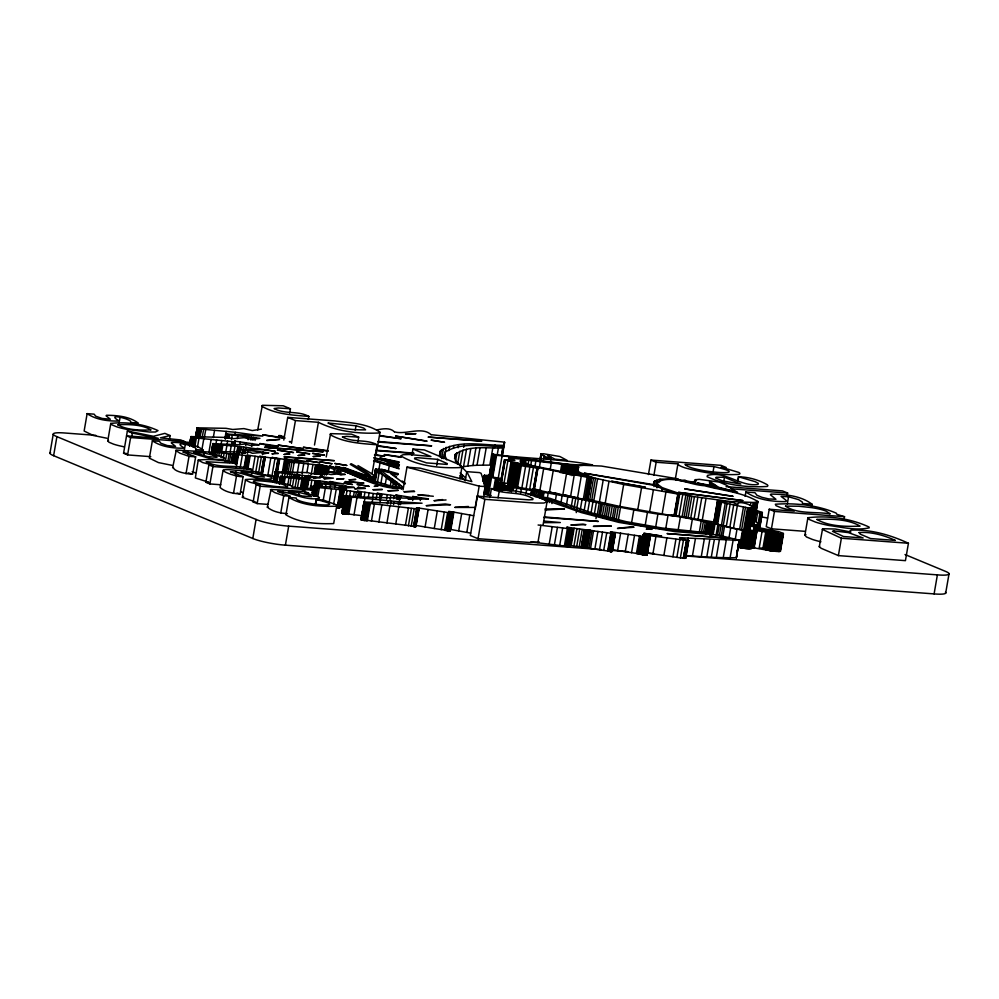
<?xml version="1.0" encoding="UTF-8"?>
<svg xmlns="http://www.w3.org/2000/svg" width="999" height="999" viewBox="0 0 999 999"><rect width="100%" height="100%" fill="white"/><g stroke="black" fill="none" stroke-linecap="round" stroke-linejoin="round"><path stroke-width="1.5" d="M357.53 491.283L361.301 492.557L343.032 489.947L339.86 507.33M404.096 491.72L414.135 491.046M756.056 521.715L757.554 513.024L762.399 512.599L759.64 528.658M713.761 522.752C722.664 526.023 740.671 531.381 749.625 529.607M749.887 530.057L753.696 508.004C751.947 504.383 736.975 500.062 737.874 504.532M611.338 549.55L647.102 555.044L650.187 537.512L642.719 534.84M584.39 473.164L653.334 484.602L654.245 484.34L653.92 481.618L659.964 479.22L678.396 478.933L601.448 466.058L583.878 465.309L576.823 465.909L578.533 467.295L577.634 470.329L579.432 472.277L593.568 477.809L623.676 484.478L679.095 494.255M49.95 453.271L53.234 434.24M945.404 592.17A23.027 3.409 9.8 0 1 934.102 593.906L285.402 545.167A23.477 3.472 9.8 0 1 252.797 538.486L53.621 455.681L56.906 436.65A23.626 3.496 9.8 0 1 64.66 432.992L95.767 435.339M87.138 413.636C95.842 419.655 107.33 421.128 117.77 421.066L118.494 420.579C106.244 413.186 128.297 418.306 130.694 421.391L130.844 422.515L138.187 423.064C129.47 416.383 117.195 415.409 106.543 415.247L106.069 415.784L110.327 419.255L102.035 418.444L95.692 416.171L94.131 414.16L87.138 413.636L84.141 431.019L93.182 435.452L106.831 438.224M124.076 446.79A18.444 2.722 9.8 0 1 113.549 444.143L108.966 442.232L107.767 440.821L110.777 423.439C126.274 421.566 143.681 423.901 157.992 430.606L155.494 432.005L149.438 432.03L127.073 429.408A18.444 2.722 9.8 0 1 116.558 426.76L111.963 424.85L110.777 423.439M119.068 423.114L120.08 417.32M150.787 456.668L127.597 454.92L123.576 453.246L127.36 430.994L153.421 436.301L164.86 433.366L170.142 435.564L169.393 439.91M127.597 454.92L130.607 437.537L126.573 435.864L158.242 438.249L132.368 433.079L127.36 430.994M131.618 437.425L132.368 433.079M152.36 440.759C161.064 446.765 172.565 448.251 182.992 448.189L183.716 447.689C171.466 440.309 193.519 445.429 195.929 448.501L196.079 449.637L203.409 450.187C194.705 443.506 182.417 442.52 171.766 442.37L171.291 442.894L175.562 446.378L167.27 445.566L160.914 443.281L159.353 441.283L152.36 440.759L149.363 458.141L158.404 462.574L172.065 465.347M172.627 467.782L176.323 450.062L209.915 452.097L213.911 453.758L209.778 453.446L222.765 457.067L224.675 458.166L224.463 458.953C209.977 461.663 196.641 452.272 182.867 451.985L195.654 456.843L192.645 474.225C187.462 474.026 174.176 471.89 173.314 467.445M184.191 444.505L184.69 441.608L180.657 439.935L160.34 437.862L170.142 435.564M184.053 451.685L185.302 444.443M189.323 445.579L191.059 436.6L226.386 437.437L233.616 438.661L244.156 437.674L251.548 439.485L259.94 438.324L225.999 434.278M187.874 454.732L188.374 451.835M189.485 445.691L191.059 436.6M189.623 445.754L191.196 436.588M190.147 444.405L190.859 436.65M190.359 444.468L191.296 437.125M190.484 444.505L191.508 437.2M190.747 444.567L191.733 437.262M186.014 473.726L189.011 456.343L179.932 453.171L175.624 450.399M191.171 444.667L191.87 437.3M191.596 444.767L192.42 437.425M192.045 444.855L192.857 437.525M192.22 444.892L193.294 437.612M192.345 446.403L193.481 437.649M192.532 446.441L194.031 437.749L235.177 441.908L234.528 441.308M192.72 446.466L194.218 437.774M192.907 446.491L194.405 437.799M193.082 446.516L194.593 437.824M195.442 436.813L197.34 427.847L226.024 428.321L232.73 429.483L243.931 428.596L252.248 430.569L261.388 429.133M193.968 446.628L195.467 437.937M195.642 436.938L197.228 427.859L195.854 437.038M196.016 437.1L196.99 427.922M196.229 437.175L197.427 428.384M194.83 446.728L196.328 438.037M197.839 428.509L196.453 437.237L197.627 428.446M196.853 437.337L198.089 428.583M196.99 437.362L198.214 428.608M197.29 437.425L198.501 428.671M197.44 437.45L198.639 428.708M197.852 437.525L199.35 428.833L235.314 432.292L262.812 436.076L226.361 434.066L225.187 438.536M195.354 452.435L195.854 449.538M195.579 452.535L196.079 449.637M198.277 437.599L199.775 428.908M198.689 437.662L200.187 428.971M197.49 446.978L198.988 438.286M199.101 437.724L200.612 429.033M199.513 437.774L201.024 429.083M200.175 436.376L201.423 429.133M208.679 482.242L195.342 477.934L198.239 460.102C210.789 458.741 224.862 460.039 236.963 463.336L206.131 461.75C220.13 469.193 237.387 463.861 251.736 469.48L251.236 472.377M202.11 438.062L203.609 429.37M202.048 448.838L203.808 438.698M204.221 438.274L205.719 429.582M203.858 455.931L204.358 453.034L213.174 455.244L216.995 457.305L207.467 456.618L193.581 452.235L204.358 453.034M208.916 452.372L211.164 439.335M213.299 437.587L214.56 430.344M220.779 484.765L209.902 483.941L205.881 482.267L208.878 464.885L213.199 465.209L202.797 462.612L198.239 460.102M211.338 452.559L212.924 443.631L237.6 444.73L245.242 444.018L250.349 445.442M211.264 454.095L213.099 443.606M211.451 454.17L213.212 443.606M211.676 454.233L212.849 443.656M211.85 454.27L213.274 444.043M212.038 454.32L213.599 444.13M212.225 454.358L213.686 444.155M212.562 454.42L213.886 444.193M212.887 454.483L214.31 444.28M213.087 454.695L213.624 451.598L214.423 451.536L237.213 451.96L241.97 452.809L249.812 452.172L251.661 452.984M213.274 454.77L214.972 444.393L240.659 446.653L239.435 452.822M213.449 454.82L213.524 451.748M213.661 454.882L215.309 444.443M213.898 454.932L215.634 444.493M214.061 454.97L213.886 451.91M215.909 444.218L216.658 439.872M214.236 454.995L214.473 452.06M214.398 455.02L214.897 452.122L249.438 455.969L247.19 469.006M214.56 455.044L215.06 452.147M215.097 451.835L216.358 444.592M209.902 483.941L212.912 466.558L208.878 464.885M214.735 455.069L215.397 452.197M215.809 451.923L217.058 444.68M216.496 451.998L217.745 444.755M216.433 456.755L217.183 452.41M217.67 452.11L218.918 444.867M218.793 452.21L220.055 444.967M218.818 455.544L219.318 452.647M221.254 443.344L221.753 440.447M220.167 452.322L221.416 445.079M220.904 457.255L221.653 452.909M221.591 452.46L222.839 445.217M224.925 438.611L226.174 431.368M225.324 438.673L226.199 434.078M226.361 434.066L225.512 438.748L226.336 434.428M226.024 438.399L226.773 434.053M226.81 434.565L226.423 437.487L227.035 434.627M226.773 437.574L227.148 434.652M223.401 457.517L224.151 453.171M227.023 437.612L227.397 434.69M227.148 437.637L227.647 434.74M227.273 437.662L227.772 434.765M227.697 437.724L228.197 434.827M225.874 451.436L226.873 445.641M227.16 444.093L227.66 441.196M228.134 437.787L228.634 434.89M223.102 470.142L220.092 487.524C225.087 491.945 233.366 493.668 240.122 493.968L243.119 476.585L230.344 471.715C244.118 472.003 257.455 481.393 271.94 478.683L272.14 477.909L270.242 476.81L257.255 473.189L261.388 473.501L257.392 471.828L230.831 469.83C210.489 468.156 238.461 477.972 243.119 476.585M228.559 437.837L229.058 434.94M228.971 437.887L229.47 434.99M225.275 462.162L226.773 453.471M231.493 439.622L232.243 435.277M227.66 462.437L229.158 453.746M230.17 451.935L231.169 446.141M231.78 444.667L232.28 441.77M232.243 444.73L232.742 441.833M229.308 462.637L230.806 453.946M232.692 444.767L233.192 441.87M234.802 435.189L235.314 432.292M233.541 444.842L234.041 441.945M234.865 441.133L233.941 444.867L234.865 441.133L259.041 444.742M231.443 461.413L232.692 454.17M234.153 445.492L235.065 441.158L234.365 445.517M231.681 461.438L232.942 454.195M231.918 461.463L233.179 454.22M234.678 444.805L235.215 441.82M232.155 461.488L233.404 454.245M233.629 454.258L232.367 461.501L233.841 454.27M233.891 452.397L234.89 446.603M232.68 461.513L234.028 454.27M232.854 461.501L234.178 454.258M233.092 461.488L234.478 454.22M233.204 462.849L234.715 454.158M237.312 438.661L237.812 435.764M233.341 462.824L234.852 454.133M233.504 462.812L235.002 454.12M233.679 462.799L235.19 454.108M233.878 462.787L235.502 454.095M234.128 462.787L235.776 454.095M234.415 462.799L235.914 454.108M234.565 462.812L236.076 454.12M234.728 462.824L236.401 454.145M235.065 462.862L236.563 454.17M236.763 452.759L237.774 446.965M237.375 451.361L238.124 447.015M235.302 464.36L237.05 454.22M237.462 452.847L238.474 447.053M235.801 464.423L237.55 454.283M237.799 452.872L238.798 447.077M238.124 452.897L239.123 447.102M236.301 464.498L238.049 454.358M239.435 447.115L238.436 452.909L239.698 447.127M239.86 444.742L240.359 441.845M236.201 467.682L238.561 454.433M238.823 452.922L239.935 447.127M235.339 474.475L235.839 471.578M239.023 452.922L240.122 447.115M239.198 452.897L240.434 446.803M239.698 452.447L240.896 446.653L257.904 449.063M239.972 452.447L241.046 446.665M240.122 452.472L241.296 446.69L240.384 452.497M233.479 493.469L236.488 476.086M242.27 453.771L243.182 449.288L263.761 449.812L275.087 451.286M240.097 468.081L242.357 455.044M242.482 453.633L243.681 447.053M242.969 452.535L243.182 449.288M243.232 452.622L243.344 449.587M243.431 452.672L243.731 449.725M243.606 452.722L243.868 449.762M243.793 452.759L244.043 449.812M243.931 452.784L244.168 449.837M244.068 452.809L244.568 449.912L268.606 452.847M244.28 452.847L244.78 449.95M245.717 445.542L246.216 442.644M244.493 452.872L244.992 449.975M244.705 452.897L245.205 450M244.917 452.922L245.417 450.025M245.117 452.947L245.629 450.049M245.891 450.362L246.391 447.465M248.102 439.722L248.601 436.825M243.843 468.681L246.104 455.644M244.68 467.32L246.678 455.731M247.427 453.184L247.927 450.287M245.255 467.395L247.252 455.806M245.816 467.47L247.827 455.881M250.811 440.035L251.311 437.137M246.378 467.532L248.489 455.956M246.591 467.557L248.701 455.981M246.79 467.569L248.976 455.994M247.065 467.582L249.151 455.994M247.128 469.018L249.388 455.844L247.178 455.219M254.408 501.56L242.407 497.377L245.567 479.495C261.101 478.371 277.759 480.257 292.27 486.301L293.019 487.312L309.29 488.536L313.311 490.209L260.165 486.213L256.144 484.54L253.147 501.923L257.168 503.596L267.794 504.395M247.964 468.568L250.212 455.532L265.147 457.642L262.188 475.012M251.798 446.403L252.31 443.506M252.997 440.297L253.496 437.4M255.032 440.522L255.532 437.624M257.692 430.07L262.375 405.282L283.241 405.781L290.434 408.778L289.648 413.311M251.336 475.674L251.835 472.777L260.639 474.975L264.473 477.035L254.932 476.361L241.059 471.965L251.835 472.777M252.372 472.215L255.12 456.281M255.632 472.714L258.379 456.78M258.554 473.151L261.313 457.217M262.45 454.707L262.949 451.81M260.989 473.501L263.886 457.592M261.263 473.538L264.011 457.604M261.388 473.551L264.273 457.629M261.526 475.037L264.523 457.654M261.601 475.037L264.723 457.43L259.54 456.306L279.358 459.078M261.825 475.049L264.723 457.43M257.168 503.596L260.165 486.213M262.013 475.049L265.247 457.03M252.797 538.486L256.081 519.455L56.906 436.65M269.031 447.714L269.543 444.817L278.097 446.253M262.238 474.413L267.832 475.349L270.829 457.967M267.832 475.349L271.953 475.999L274.962 458.616M287.387 513.611C280.619 513.324 272.352 511.588 267.357 507.167L271.054 489.448L304.645 491.483L308.654 493.144L304.52 492.832L317.507 496.453L319.405 497.552L319.205 498.339C304.72 501.048 291.371 491.658 277.61 491.371L290.384 496.228L283.741 495.729L274.675 492.557L270.367 489.785M273.389 482.092L275.2 471.778L308.004 472.639L310.502 473.501M273.589 482.18L275.312 471.765M273.801 482.255L275.2 471.778M273.963 482.292L277.934 459.053M274.138 482.342L278.159 459.078M274.425 482.405L278.371 459.103M274.625 482.442L278.659 458.816L271.965 457.505M274.725 482.455L278.833 459.14M276.661 472.177L278.659 458.816M276.885 472.165L279.27 458.978M275.374 482.554L277.123 472.415L320.442 477.534M277.048 472.14L279.32 458.991M277.51 471.715L279.77 458.678L288.624 459.94M275.986 482.567L284.565 484.877L287.7 486.913C269.031 488.336 227.585 476.211 275.986 482.567L277.672 472.49M276.461 482.704L278.209 472.564M283.803 440.097L287.724 417.382L334.628 420.904C349.85 422.777 367.145 423.289 379.995 432.28L376.074 454.995M277.235 481.318L278.733 472.627M279.133 483.728L280.532 476.448L303.022 477.697L315.746 477.385M279.283 483.691L280.632 476.436M279.495 483.666L280.744 476.423M279.77 483.653L280.457 476.473M281.131 476.848L280.282 482.667L280.981 476.81M282.305 472.515L284.553 459.478M280.744 482.754L281.743 476.96L317.944 480.869M281.943 477.397L282.692 473.051M281.131 482.817L282.13 477.023M281.506 482.879L282.505 477.085M283.117 472.752L285.489 459.615M283.304 472.627L285.489 461.038L308.379 461.9L295.055 459.665L300.012 460.976M281.88 482.929L282.879 477.135M283.566 472.627L285.639 461.038M284.041 471.59L285.489 461.038M284.278 471.653L285.677 461.413M284.403 471.69L286.413 459.752M284.678 471.753L285.901 461.476M284.865 471.79L286.288 461.588M283.079 483.091L284.078 477.297M285.052 471.828L286.526 461.638M285.14 471.853L286.988 461.725L324.051 465.546L340.959 472.015M284.34 477.659L287.275 461.775M285.377 473.376L287.375 461.788M285.751 473.414L287.749 461.825M284.003 484.677L285.252 477.435M282.605 494.118L283.104 491.221M286.114 473.451L288.586 459.815L284.515 458.841M291.496 443.294L295.429 420.579L287.724 417.382M288.174 462.762L288.624 459.827M280.744 513.111L283.741 495.729M287.213 476.511L287.712 473.613M287.862 473.626L289.872 462.038M287.749 485.064L288.998 477.822M290.185 472.365L291.933 462.225M289.673 476.81L290.172 473.913M289.922 485.302L291.171 478.059M291.508 477.06L292.008 474.163M292.407 472.564L294.156 462.425M316.146 499.512C353.171 508.229 303.059 505.257 296.328 499.025L296.266 498.014L288.936 497.465L285.939 514.847C299.812 523.176 317.782 524.125 333.691 523.576L336.9 505.007L323.489 500.062L316.146 499.512L315.147 505.307M293.731 477.36L294.23 474.463M292.095 488.499L293.843 478.359M293.993 477.397L294.505 474.5M294.268 477.422L294.767 474.525M294.518 477.447L295.017 474.55M294.767 477.472L295.367 474.587M294.967 477.485L295.554 474.6M295.142 477.497L295.804 474.6M295.367 477.497L295.991 474.587M295.604 477.472L296.204 474.562M295.779 477.435L296.378 474.513M295.991 477.385L296.628 474.475M296.278 477.36L296.79 474.463M296.453 477.347L297.053 474.45M297.302 473.026L299.051 462.887M295.08 487.375L296.578 478.683M296.653 477.347L297.277 474.45M296.89 477.36L297.515 474.463M285.402 545.167L288.699 526.136L601.373 549.637M297.153 477.372L297.652 474.475M297.29 477.385L297.939 474.5M297.739 477.435L298.239 474.537M298.064 477.472L298.564 474.575M308.316 419.455L308.841 416.421C298.189 410.439 284.802 414.573 274.101 408.554L278.296 407.967L290.434 408.778M298.376 477.51L298.876 474.612M298.701 477.559L299.2 474.662M299.026 477.609L299.525 474.712M297.44 487.674L298.938 478.983M302.035 473.526L303.783 463.386M298.589 495.329L299.088 492.432L307.904 494.63L311.738 496.69L302.197 496.003L288.324 491.62L299.088 492.432M301.86 478.071L302.36 475.174M300.362 488.036L301.86 479.345M301.124 488.136L302.622 479.445M301.873 488.211L303.371 479.52M302.06 488.224L303.559 479.532M302.235 488.236L303.746 479.545M302.173 489.697L303.921 479.557M302.335 489.71L304.245 479.57M302.61 489.71L304.47 479.57M302.809 489.71L304.645 479.557M304.77 478.533L305.269 475.636M302.972 489.697L304.795 479.545M303.184 489.66L305.082 479.508M305.145 478.583L305.644 475.686M303.509 489.635L305.257 479.495M303.708 489.622L305.457 479.483M305.507 478.633L306.006 475.736M303.921 489.622L305.669 479.483M305.869 478.683L306.368 475.786M306.905 472.614L308.416 463.923M304.096 489.622L305.856 479.483M304.295 489.635L306.044 479.495M306.231 478.721L306.73 475.824M304.495 489.647L306.256 479.508M304.72 489.66L306.468 479.52M304.945 489.672L306.693 479.532M305.17 489.697L306.93 479.557M305.881 488.299L307.392 479.607M307.542 478.746L308.104 475.512M307.655 478.409L308.354 475.512M307.892 478.409L308.441 475.512M306.356 488.361L307.867 479.67M308.167 478.434L308.666 475.536M308.416 478.446L308.916 475.549M306.843 488.424L308.341 479.732M308.654 478.484L309.153 475.586M314.498 445.017L318.419 422.315L295.429 420.579M307.33 488.486L308.828 479.795M308.916 478.509L309.415 475.611M309.166 478.546L309.665 475.649M309.428 478.583L309.927 475.686M309.69 478.621L310.19 475.724M311.213 474.637L312.962 464.498M310.152 489.46L310.589 486.488L311.476 486.226L334.103 487.05L340.01 488.161L354.033 487.475M310.327 489.522L311.838 480.257M310.552 489.572L311.126 486.263M310.652 489.597L311.288 486.238M310.976 489.123L311.476 486.226M314.098 473.526L315.597 464.835M314.498 473.576L315.996 464.885M311.963 489.847L312.462 486.95L310.689 486.575M314.885 473.626L316.383 464.935M312.262 489.897L312.462 486.95M312.063 492.844L313.074 487.05L343.032 489.947L340.022 507.33M315.259 473.651L316.87 464.972M315.472 473.676L317.083 464.985M312.125 494.343L313.374 487.1M315.672 473.676L317.345 464.997M315.921 473.676L317.557 464.985M312.562 494.555L313.911 487.175M314.023 486.538L315.022 480.744M316.171 473.663L317.782 464.947M316.358 473.613L317.957 464.897M316.583 473.576L318.206 464.86M313.187 494.493L314.435 487.25M314.51 486.613L315.509 480.819M316.858 473.538L318.369 464.847M317.033 473.538L318.531 464.847M313.449 496.016L314.947 487.325M314.985 486.675L315.984 480.881M317.17 473.526L318.831 464.835M317.495 473.538L318.993 464.847M315.447 486.725L316.458 480.931M317.67 473.538L319.18 464.847M313.961 496.066L315.459 487.375M317.857 473.551L319.368 464.86M314.248 496.103L315.746 487.412M315.909 486.775L316.908 480.981M318.057 473.563L319.555 464.872M317.02 480.994L316.021 486.788L317.232 481.006M318.319 473.588L319.817 464.897M314.523 496.128L316.021 487.437M318.594 473.613L320.092 464.922M314.785 496.153L316.283 487.462M316.333 486.8L317.52 481.006M316.596 486.8L317.732 481.006M318.881 473.651L320.379 464.96M316.795 486.788L318.019 480.681L333.641 482.767M319.168 473.676L320.667 464.985M317.058 486.463L318.169 480.669M317.232 486.463L318.381 480.669M319.455 473.713L320.954 465.022M317.457 486.463L318.619 480.681M317.707 486.476L318.806 480.694M320.042 473.801L321.541 465.109M316.296 496.278L317.794 487.587M317.894 486.501L318.893 480.706M318.119 487.45L318.893 482.879L343.881 484.04L329.97 481.506M318.294 487.524L319.106 482.867M320.379 475.337L322.128 465.197M315.384 505.394L316.383 499.6M318.481 487.599L319.593 480.794M318.644 487.637L318.893 482.879M318.893 487.699L319.393 483.291M320.954 475.437L322.714 465.297M318.993 487.724L319.555 483.341M319.493 486.326L319.742 483.379M317.869 496.428L319.368 487.737M319.992 483.429L319.755 486.376L320.392 483.504L354.058 487.375M321.641 475.561L323.389 465.422M320.03 486.426L320.654 483.541M320.292 486.463L320.791 483.566M322.302 475.686L324.051 465.546M320.891 486.538L321.391 483.641M323.214 474.363L324.712 465.671M326.211 456.93L330.619 433.653L351.486 434.153L358.678 437.15L357.904 441.683M321.478 486.613L321.978 483.716M323.851 474.5L325.362 465.809M322.053 486.663L322.552 483.766M324.163 474.575L325.662 465.884M324.463 474.637L325.961 465.946M324.75 474.712L326.248 466.021M325.274 473.339L326.523 466.096M325.524 473.414L326.785 466.171M325.774 473.476L327.023 466.233M325.999 473.551L327.26 466.308M326.311 474.737L326.935 471.715L340.959 472.115M326.486 474.6L327.123 471.69L326.71 474.587M325.162 484.615L325.662 481.718M327.385 472.49L328.384 466.695M323.014 501.436L325.274 488.399M325.649 487.012L326.149 484.115M328.621 471.428L329.37 467.082M330.082 487.462L330.582 484.565M333.816 472.015L334.315 469.118M329.208 502.16L331.456 489.123M337.187 473.426L337.687 470.529M334.74 487.974L335.239 485.077M338.199 469.717L338.698 466.82L335.464 466.358L368.531 479.37L395.442 487.362L397.34 486.738L395.367 484.54L375.462 469.255L381.993 469.393L398.077 473.626M333.641 504.208L336.151 489.722M340.884 470.554L341.383 467.657L338.698 466.82M339.073 488.499L339.573 485.601M340.147 490.247L337.15 507.629L339.76 507.754M337.612 507.692L340.609 490.309M340.734 488.723L341.233 485.826M338.062 507.729L341.059 490.347M338.486 507.779L341.496 490.397M338.911 507.817L342.095 490.447M339.185 507.829L342.27 490.447M342.42 488.961L342.919 486.063M339.335 507.829L342.47 490.434M339.523 507.817L342.807 489.96M340.085 507.33L343.431 489.972M340.247 507.342L343.606 489.997M340.609 507.38L343.793 490.022M340.796 507.405L343.981 490.047M344.118 489.198L344.618 486.301M344.168 490.072L340.984 507.43M344.48 489.248L344.98 486.351M344.817 489.298L345.329 486.401M345.167 489.335L345.666 486.438M355.244 430.332L356.019 425.786L327.972 423.027C339.423 428.996 352.884 430.045 365.584 429.832L363.736 428.059L356.019 425.786M345.304 489.348L345.954 486.463M348.064 473.201L348.564 470.304L341.383 467.657M345.579 489.36L346.079 486.463M361.913 515.659L341.745 513.249L344.792 495.654C367.083 497.964 389.785 497.465 411.763 498.314M345.704 489.373L346.328 486.476M341.945 513.361L344.942 495.616M345.916 489.373L346.503 486.476M342.108 513.424L345.142 495.591M342.282 513.486L345.267 495.579M342.482 513.548L345.379 496.141L344.792 495.654M342.707 513.611L345.379 496.141M342.832 513.636L345.592 496.203M343.094 513.698L347.053 490.509M343.231 513.723L345.966 496.291M343.369 513.761L346.228 496.341M343.706 513.823L346.366 496.378M344.056 513.886L346.715 496.441M344.405 513.948L347.415 496.565L399.113 501.81M344.755 513.998L347.764 496.615M345.105 514.048L348.102 496.665M345.454 514.098L348.451 496.715M346.553 514.235L349.563 496.853M349.775 495.404L350.524 491.058M353.646 475.287L354.146 472.39L348.564 470.304M347.64 514.348L350.649 496.965M348.701 514.46L351.698 497.077M353.309 497.477L354.308 491.683M357.292 476.61L357.804 473.713L354.146 472.39M355.656 496.366L356.406 492.02M360.214 477.597L360.714 474.7L357.804 473.713M353.996 514.935L357.005 497.552M357.729 496.678L358.491 492.332M358.067 496.728L358.816 492.382M358.391 496.765L359.141 492.42M358.716 496.803L359.465 492.457M359.028 496.84L359.777 492.495M359.328 496.865L360.077 492.519M359.628 496.89L360.552 492.145M359.902 496.903L360.739 492.207M363.137 478.533L363.636 475.636L360.714 474.7M360.164 496.915L360.914 492.27M360.227 496.915L361.076 492.332M360.327 497.502L361.326 491.708L381.868 494.767M363.723 478.708L363.636 475.636M364.348 478.883L364.223 475.811M364.46 478.921L364.847 475.986M365.085 476.048L364.71 478.983L364.96 476.024M365.122 479.07L365.484 476.148L375.524 476.935L370.766 473.089L357.954 465.546M365.259 479.095L365.759 476.198M365.447 479.133L365.946 476.236M365.634 479.158L366.133 476.261M365.821 479.195L366.508 476.323M366.196 479.245L366.695 476.348M366.371 479.27L366.87 476.373M364.185 496.628L364.935 492.282M415.447 526.036L416.046 526.523L360.901 519.542L364.086 501.948L403.346 503.608L422.065 503.209L399.101 501.76M361.064 519.667L364.173 501.935M361.238 519.767L364.91 498.276M361.463 519.855L363.948 501.998M368.406 479.508L368.906 476.61M361.713 519.942L364.348 502.435M361.85 519.992L364.585 502.522M362.013 520.029L364.86 502.609M362.162 520.079L365.01 502.647M362.512 520.167L365.172 502.697M362.699 520.217L365.334 502.747M362.924 520.267L365.696 502.834M369.792 479.657L370.292 476.76M363.149 520.317L365.921 502.884M363.386 520.354L366.146 502.934M363.624 520.404L366.383 502.972M363.861 520.454L366.621 503.021M364.098 520.491L367.108 503.109L419.056 509.14L416.483 507.904M372.115 473.563L377.085 444.792C366.433 438.823 353.047 442.944 342.357 436.925L346.553 436.338L358.678 437.15M364.348 520.529L367.345 503.146M368.344 497.315L369.093 492.969M370.941 481.256L371.69 476.91M364.585 520.566L367.582 503.184M365.284 520.666L368.281 503.284M372.165 481.381L372.914 477.035M365.971 520.766L368.981 503.384M372.927 481.443L373.676 477.097M373.139 481.456L373.888 477.11M373.351 481.468L374.101 477.122M374.188 476.61L375.499 469.218M366.658 520.841L369.655 503.459M373.539 481.481L374.288 477.135M374.313 476.823L375.661 469.143M373.726 481.481L375.824 469.093M373.888 481.481L374.8 477.122M375.499 471.953L376.011 469.055M367.32 520.916L370.317 503.533M374.15 482.055L375.149 476.261M375.724 471.928L376.223 469.031M374.313 481.456L375.187 477.097M375.974 471.903L376.473 469.006M374.525 481.418L375.424 477.023M374.513 482.729L375.524 476.935M375.124 482.567L377.123 470.979M372.777 496.54L373.276 493.643M372.028 503.421L372.777 499.075M378.084 472.614C379.071 464.135 394.717 476.348 398.126 474.3M378.221 472.589L378.721 469.692M378.359 472.564L379.033 469.655M379.046 468.668L380.045 462.874L373.564 460.964M378.708 472.552L379.208 469.655M378.921 472.539L379.42 469.642M377.397 482.742L379.632 469.642M379.37 472.552L379.87 469.655M379.608 472.552L380.107 469.655M371.403 521.316L374.4 503.933M379.87 472.564L380.369 469.667M380.144 472.589L380.644 469.692M380.194 473.676L380.881 469.705M380.631 472.627L381.131 469.73M376.248 498.576L376.998 494.23M380.881 472.652L381.381 469.755M380.856 483.678L382.355 474.987M379.595 497.602L380.095 494.705M379.72 497.614L380.357 494.742M379.982 497.652L380.594 494.767M380.219 497.677L380.831 494.792M380.444 497.702L380.944 494.805M380.569 497.702L381.181 494.817M379.982 502.847L380.482 499.95M380.781 497.714L381.468 494.817M381.056 497.714L381.593 494.53L377.048 493.219L401.248 496.678L395.929 495.129M381.206 497.702L381.668 494.567M378.871 522.052L381.868 504.67M385.152 485.152L386.401 477.909M388.274 471.516L389.273 465.721L380.045 462.874M388.299 479.495L388.798 476.598L380.569 470.404L397.764 474.737M386.551 499.1L387.3 494.755M390.134 487.037L391.146 481.243M387.412 503.783L387.912 500.886M391.171 481.518L391.67 478.621L388.798 476.598M392.095 482.167L392.595 479.27L391.67 478.621M390.097 499.675L390.846 495.329M392.619 487.237L393.369 482.892M386.938 522.976L389.947 505.594M394.056 483.528L394.555 480.631L392.595 479.27M390.659 504.208L391.158 501.311M394.867 487.437L395.367 484.54M393.656 498.763L394.155 495.866M396.303 485.152L396.803 482.255L394.555 480.631M393.594 504.582L394.093 501.685M396.428 499.2L396.928 496.303M398.951 487.25L399.45 484.353L396.803 482.255M397.664 499.375L398.164 496.478M398.151 499.438L398.651 496.54M398.613 499.5L399.113 496.603M398.376 504.52L398.813 501.585M399.076 499.55L399.575 496.653M398.564 504.607L399.138 501.448M398.613 504.707L399.338 501.461M399.513 499.587L400.012 496.69M401.361 489.235L401.86 486.338L399.45 484.353M398.901 504.37L399.4 501.473M395.741 524.1L398.751 506.718M399.937 499.625L400.437 496.728M399.3 504.408L399.8 501.51M399.7 504.458L400.199 501.56M400.112 504.507L400.611 501.61M400.537 504.557L401.036 501.66M403.047 489.885L406.968 467.182L420.017 468.156L471.828 481.643L466.783 471.653L479.458 472.602L481.081 473.276L485.576 486.625L483.741 497.215M411.9 455.107L412.949 449.051L424.313 449.912L458.866 464.398L462 466.745L459.915 478.858M405.382 525.437L408.391 508.054M408.404 525.861L411.413 508.479M412.674 500.561L413.174 497.664L420.729 498.464L412.762 496.578M411.188 526.248L414.198 508.866M413.499 526.548L416.508 509.165M413.748 526.573L416.758 509.19M413.998 526.598L416.995 509.215M414.235 526.623L417.232 509.24M414.46 526.635L417.457 509.253M414.635 526.648L417.807 509.278M414.972 526.673L417.969 509.29M415.122 526.673L418.119 509.29M415.259 526.673L418.668 508.016L453.359 513.411L448.726 511.525M415.522 526.66L418.681 508.766M415.734 526.635L418.981 508.066M420.242 500.611L420.741 497.714L428.321 498.863M415.909 526.598L419.031 509.003M415.971 525.449L425.087 526.96L428.096 509.577M436.713 465.422L437.762 459.365L417.669 457.704L414.76 457.979L414.56 458.816L426.573 462.887L447.115 464.423L447.327 463.636L437.762 459.365M439.385 455.656L440.134 451.311C458.216 439.185 482.967 445.479 503.683 445.329L504.657 442.22L502.16 456.705M440.147 457.043L441.396 449.8M441.658 458.603L443.406 448.464M443.681 458.666L444.942 452.272C461.863 441.458 484.165 446.516 503.421 446.615L501.923 455.307M444.193 456.618L444.942 452.272M444.455 457.43L446.203 447.29M448.464 529.845L450.337 530.831L434.278 528.521L437.275 511.138M448.901 450.649L449.662 446.303M453.359 448.376L453.871 445.479M441.221 529.77L444.23 512.387M454.582 458.641L455.332 454.295C468.856 444.767 487.175 448.663 502.772 447.939L503.421 446.615M455.457 461.451L456.955 452.759M458.129 447.764L458.628 444.867M444.555 530.369L447.564 512.986M445.342 530.506L448.339 513.124M446.116 530.631L449.125 513.249M457.554 464.31L459.802 451.273M446.903 530.744L449.9 513.361M447.252 530.794L450.249 513.411M447.589 530.831L450.599 513.449M447.927 530.869L450.924 513.486M448.251 530.906L451.261 513.523M448.563 530.931L451.573 513.548M448.801 530.944L451.81 513.561M449.026 530.956L452.023 513.573M460.189 466.096L462.949 450.162M449.238 530.968L452.235 513.586M463.648 447.34L464.16 444.443M449.438 530.968L452.847 511.938L473.638 515.721M449.612 530.968L452.772 512.949M449.912 530.956L452.984 513.061M450.012 530.944L453.159 513.161M450.262 530.881L453.296 513.261M470.641 533.104L450.886 529.495L453.883 512.112M461.138 467.257L463.536 466.683L466.533 449.3M461.925 477.959L462.425 475.062L460.127 473.014M465.209 480.731L466.783 471.653M463.536 466.683L467.782 466.009L470.791 448.626M458.678 530.894L461.688 513.511M467.782 466.009L472.914 465.497L475.924 448.114M472.914 465.497L477.01 465.284L480.019 447.902M466.795 532.38L469.792 514.997M489.835 497.677L491.408 488.598C504.333 495.229 520.342 490.784 533.004 498.751L532.767 499.637L528.933 499.862L477.147 496.141L470.342 535.501L478.046 538.698L529.008 542.445L539.335 541.995M475.249 508.841L479.17 486.138L485.576 486.625M477.01 465.284L483.204 465.159L486.213 447.777M483.291 479.97L484.04 475.437L489.71 475.324M483.166 481.53C480.382 469.667 495.916 480.944 501.91 479.57M483.379 481.655L484.453 475.287M483.878 479.607L484.627 475.262M483.653 481.78L484.665 475.986M483.978 481.905L484.977 476.111M484.09 483.491L485.339 476.248M484.24 485.077L485.739 476.386M484.552 485.177L486.051 476.486M484.902 485.264L486.401 476.573M484.016 492.607L484.515 489.71M485.014 486.813L486.763 476.673M487.15 476.773L484.153 494.155L491.208 495.479M484.577 494.255L487.587 476.873M492.844 447.739L489.835 465.122L483.204 465.159M485.027 494.355L488.024 476.973M485.477 494.455L488.486 477.072M478.046 538.698L484.852 499.338L477.147 496.141M485.951 494.555L488.948 477.172M502.397 478.808L489.16 476.461L492.932 454.245C525.936 458.941 559.702 458.541 592.494 464.885M489.348 476.535L493.219 454.195M493.394 454.183L489.585 476.61L493.593 454.17M494.767 447.627L495.267 444.73M490.034 476.723L493.831 454.745L492.832 454.42M487.225 494.792L490.222 477.41M490.397 476.81L493.831 454.745M490.771 476.898L494.193 454.832M491.158 476.985L494.567 454.92M488.511 495.029L491.52 477.647M491.558 477.06L494.955 455.007M491.958 477.147L495.354 455.082M492.37 477.222L495.754 455.169M492.782 477.297L496.578 455.319C528.546 458.129 560.264 465.934 592.432 464.91M497.177 455.057L498.439 447.814M493.793 488.474L495.554 478.334M494.855 489.51L495.954 481.019L500.899 480.894M495.179 488.836L496.253 481.481M495.417 488.948L496.441 481.593M495.616 489.035L496.665 481.705M496.803 481.518L497.302 478.621M501.523 455.182L502.772 447.939M495.854 489.135L496.878 481.793M501.848 454.52L503.096 447.277M496.116 489.235L497.102 481.893M501.935 455.469L503.683 445.329M496.403 489.335L497.365 481.993M498.239 478.184L504.458 442.145L431.131 434.702M496.703 489.423L497.652 482.092M497.127 489.56L497.952 482.18M497.589 489.685L498.376 482.317M498.064 489.81L498.838 482.442M498.576 489.935L499.325 482.567M504.483 459.815L511.088 461.55L507.292 483.528L500.674 482.055L504.483 459.815L514.847 460.414L511.226 458.304L538.848 460.477L569.018 464.572L575.062 466.62L574.4 471.253M498.064 497.852L499.1 491.795M499.338 490.109L500.586 482.867L499.825 482.692M500.836 482.142L504.682 459.777M501.036 482.205L504.945 459.765M501.273 482.267L505.044 459.765M501.423 482.305L505.144 460.302M500.124 490.284L501.373 483.041L500.586 482.867M500.936 490.447L502.185 483.204M501.56 490.571L502.809 483.329L501.373 483.041M502.185 490.709L503.434 483.466L502.809 483.329M502.534 490.659L503.633 484.403L505.119 484.065L503.434 483.466M502.772 490.147L503.771 484.353M504.07 482.867L507.867 460.889M503.071 489.448L504.033 483.603M503.284 489.572L504.258 483.653M508.454 460.164L508.966 457.242M503.558 489.697L504.47 483.716M503.708 489.772L504.458 485.427L503.633 484.403M503.883 489.835L504.458 485.427M504.07 489.897L504.632 485.489M504.27 489.972L504.82 485.551M504.495 490.047L505.032 485.626M504.745 490.109L505.257 485.701M509.915 460.377L510.427 457.442M504.994 490.184L505.494 485.764M510.576 461.426L511.076 458.354M510.751 461.563L511.338 458.279M506.206 490.497L506.968 486.151L505.744 485.839M534.265 490.084L507.904 485.439L511.738 463.149L517.544 463.461L538.061 468.019M508.066 485.526L511.95 463.111M508.266 485.614L512.075 463.086M507.48 490.796L508.229 486.451L506.968 486.151M508.466 485.689L511.738 463.149M508.678 485.764L512.262 463.711M508.916 485.839L512.475 463.786M509.178 485.914L512.712 463.861M509.453 485.989L512.974 463.936M508.766 491.096L509.515 486.75L508.229 486.451M510.364 486.226L514.16 464.248L513.249 464.011M510.102 491.396L510.851 487.05L509.515 486.75M511.338 486.463L515.134 464.485L514.16 464.248M511.488 491.683L512.25 487.337L510.851 487.05M512.537 486.725L516.333 464.747L515.134 464.485M513.161 490.509L513.661 487.612L512.25 487.337M513.748 486.988L517.544 465.01L516.333 464.747M514.997 487.237L518.793 465.259L517.544 465.01M516.258 487.475L520.054 465.497L518.793 465.259M515.984 492.519L516.733 488.174L513.661 487.612M520.929 462.974L521.441 460.052L526.086 459.977L568.069 464.897L572.377 466.308L570.966 468.369L572.664 471.203L583.004 475.961M521.391 462.924L521.89 460.002M517.544 487.699L521.341 465.734L520.054 465.497M521.903 462.899L522.415 459.965M522.714 462.862L523.226 459.94M523.351 464.323L524.1 459.927M524.3 464.335L525.062 459.94M525.324 464.373L526.086 459.977M520.616 493.306L521.366 488.961C567.257 495.154 612.212 506.793 657.916 514.098C687.449 516.695 715.571 524.438 744.367 530.531C757.205 529.095 770.429 534.115 783.503 533.753L780.431 551.261L773.276 551.186L752.085 547.539L755.331 530.132M521.79 488.424L525.586 466.446L538.061 468.106M528.009 464.51L528.771 460.114M526.048 489.085L529.845 467.107M530.594 466.171L531.605 460.314M525.886 494.143L526.635 489.797M529.632 489.61L533.429 467.632M534.915 466.533L535.939 460.676M530.756 494.88L531.505 490.534M531.068 494.93L531.818 490.584M531.368 494.967L532.117 490.621M531.668 495.005L532.417 490.659M531.955 495.042L532.704 490.696M532.242 495.067L532.991 490.721M533.166 490.072L537.062 468.106M532.517 495.092L533.266 490.746M533.354 490.097L537.35 467.769L533.528 490.122M532.704 495.104L533.466 490.759M532.917 495.117L533.666 490.771M533.778 490.134L537.624 467.844M533.129 495.142L533.878 490.796M533.978 490.134L537.799 467.894M534.178 490.109L537.974 467.969M540.234 458.553L541.021 453.921L543.556 453.758L559.852 456.506L567.157 460.402L554.982 459.178L547.639 455.357M540.084 459.74L541.021 453.921M540.372 459.665L540.884 456.73M534.415 495.292L535.164 490.946M540.759 458.928L541.058 454.22M539.185 468.444L540.447 461.126M541.208 459.165L541.52 454.533M535.963 495.479L536.713 491.133M543.606 458.766L544.118 455.831L541.97 454.77M537.599 495.691L538.349 491.346M538.998 495.879L539.747 491.533M587.712 500.037L539.847 490.621L543.643 468.643L511.088 461.55M540.159 497.539L541.158 491.745M541.87 496.328L542.619 491.983M543.306 496.578L544.055 492.232M550.799 460.177L551.298 457.255M550.149 469.73L551.411 462.412M537.899 542.694L540.909 525.312L573.364 529.208L570.267 546.728L530.894 541.945M546.416 501.71L546.915 498.813L532.192 495.417M547.477 497.365L548.226 493.019M543.119 524.637L547.04 501.935L546.416 500.899C529.732 491.645 510.064 490.122 491.408 488.598M549.438 492.582L553.234 470.604L543.643 468.643M549.25 502.622L549.75 499.725L546.915 498.813M551.86 503.533L552.36 500.636L549.75 499.725M555.394 500.424L556.393 494.63M560.314 472.602L561.838 463.811M561.363 472.752L562.887 463.961M549.213 544.08L552.222 526.698M562.425 472.914L563.936 464.123M563.473 473.101L564.984 464.31M564.51 473.289L566.033 464.498M565.546 473.489L567.057 464.697M560.876 503.009L562.125 495.766M562.749 495.204L568.069 464.897M554.408 544.792L557.417 527.41M567.295 473.851L568.806 465.059M568.006 474.026L569.53 465.234M568.693 474.188L570.204 465.397M569.343 474.363L570.866 465.571M569.53 474.413L571.053 465.621M569.705 474.475L571.228 465.684M569.88 474.525L571.391 465.734M570.167 474.625L571.54 465.784M571.815 465.884L570.292 474.675L570.904 471.803M571.59 468.956L571.915 465.934M571.653 469.006L572.152 466.071M570.854 474.662L571.615 470.267M571.778 469.13L572.29 466.196M566.321 505.569L567.832 496.878M559.665 545.566L562.662 528.184M571.915 475.599L572.664 471.203M573.801 468.968L574.3 466.034M572.989 474.65L573.501 471.715M573.963 469.468L574.725 465.072M573.975 471.016L574.962 465.084M574.175 470.954L575.187 465.084M574.3 471.016L575.399 465.084M570.554 496.728L574.675 472.315M575.886 471.915L576.935 465.821M575.861 473.551L576.997 466.133M575.973 473.613L577.235 466.283M576.236 473.738L577.36 466.346M576.698 472.352L577.709 466.496M576.873 472.44L577.884 466.583M564.323 546.266L567.332 528.883M591.608 477.972L577.022 472.465L578.034 466.67M571.278 506.543L572.789 497.852M577.135 473.264L578.146 466.745M577.434 472.927L578.446 467.07M577.434 473.713L578.533 467.295M565.746 546.453L568.756 529.07M567.145 546.628L570.154 529.245M573.988 508.566L575.749 498.426M567.619 546.69L570.616 529.308M568.069 546.728L571.066 529.345M568.506 546.765L571.503 529.383M568.918 546.79L571.915 529.408M569.105 546.803L572.115 529.42M577.484 498.089L581.281 476.111L553.234 470.604M569.293 546.815L572.29 529.433M569.455 546.815L572.464 529.433M569.617 546.815L572.764 529.42M569.892 546.803L572.889 529.42M570.104 546.765L573.076 528.983L566.92 527.247M576.648 509.078L578.396 498.938M576.273 512.612L576.773 509.715L552.36 500.636M615.347 533.878L574.15 528.221L571.153 545.604L611.538 551.56L612.337 551.261L615.334 533.816L610.464 531.755L650.174 537.587M573.926 546.078L576.935 528.696M580.282 509.777L582.03 499.637M583.329 499.238L587.125 477.26L581.281 476.111M576.685 546.553L579.682 529.17M584.852 499.55L588.648 477.572M585.776 499.725L589.572 477.759L587.125 477.26M584.178 510.539L585.938 500.399M589.572 477.759L590.509 477.934L586.713 499.912L590.684 477.959L591.508 478.059M586.962 499.95L590.921 477.997M579.183 546.977L582.18 529.595M587.212 499.987L591.083 478.022M587.375 500.012L591.321 478.046M587.587 500.024L591.433 477.909M591.733 477.272L587.787 500.024L587 499.662M584.253 529.92L581.256 547.302L584.477 529.957M581.593 547.352L584.702 529.982M587.537 512.699L589.535 501.111M675.299 516.233L619.88 506.456L589.772 499.787L593.568 477.809M581.805 547.377L584.914 530.007M582.005 547.39L585.014 530.007M582.18 547.402L585.189 530.019M582.355 547.415L585.514 530.032M583.104 547.415L586.113 530.032M591.72 500.312L595.516 478.334M583.716 547.402L586.713 530.019M584.215 547.365L587.212 529.982M584.89 547.315L587.986 529.92M585.102 547.302L588.224 529.932M590.971 513.374L592.969 501.785M585.352 547.315L588.498 529.932M585.639 547.327L588.636 529.945M585.776 547.34L588.935 529.97M593.781 500.824L597.577 478.846M586.088 547.377L589.085 529.994M586.238 547.39L589.248 530.007M586.8 547.464L589.797 530.082M587.362 547.539L590.359 530.157M594.355 514.035L596.366 502.447M588.973 547.789L591.97 530.407M590.584 548.051L593.593 530.669M595.953 518.656L596.453 515.759L576.773 509.715M597.29 514.61L599.288 503.021M599.375 502.147L603.171 480.169M598.988 514.935L600.986 503.346M600.212 516.67L602.459 503.633M594.904 548.788L597.914 531.406M602.147 517.057L604.395 504.02M605.169 503.434L608.965 481.456M604.183 517.482L606.43 504.445M599.512 549.612L602.509 532.23M606.018 517.869L608.266 504.832M607.892 518.281L610.152 505.244M603.708 550.412L606.718 533.029M610.077 518.743L612.325 505.706M612.212 519.193L614.46 506.156M607.667 551.148L610.676 533.766M608.079 551.223L611.088 533.841M613.935 519.555L616.183 506.518M608.491 551.286L611.488 533.903M608.903 551.348L611.9 533.966M609.303 551.398L612.3 534.015M609.702 551.448L612.699 534.065M610.089 551.498L613.099 534.115M610.264 551.51L613.274 534.128M610.439 551.535L613.448 534.153M610.601 551.548L613.611 534.165M616.083 519.98L618.331 506.943M610.764 551.56L613.923 534.178M611.063 551.573L614.06 534.19M611.201 551.573L614.323 534.19M611.438 551.56L614.535 534.178M611.75 551.535L614.76 534.153M611.937 551.498L615.109 533.603M612.087 551.46L615.222 533.691M619.88 506.456L623.676 484.478M618.256 520.392L620.516 507.355M617.644 550.499L620.641 533.116M625.262 551.673L628.259 534.29M631.58 522.827L633.828 509.79M637.737 509.852L641.533 487.874M631.543 552.709L634.54 535.327M648.438 474.562L650.948 460.077L721.003 465.347L726.223 467.507L721.091 467.12L738.885 472.452A19.231 2.847 9.8 0 1 738.498 474.425C720.616 475.387 702.497 472.664 685.264 467.932A27.223 4.021 9.8 0 1 677.946 463.886L656.156 462.25L650.948 460.077M636.438 553.558L639.447 536.176M637.212 553.708L640.222 536.326M637.986 553.858L640.983 536.475M638.736 554.02L641.733 536.638M639.46 554.183L642.469 536.8M645.192 525.274L647.452 512.237M653.908 475.287L656.156 462.25M640.609 554.433L643.606 537.05M653.408 484.54L653.92 481.618M641.783 554.682L644.792 537.3M642.132 554.757L645.142 537.375M649.575 511.975L653.371 490.01M653.945 486.65L654.957 480.794M642.494 554.82L645.491 537.437M642.856 554.882L645.854 537.499M643.219 554.944L646.216 537.562M643.568 554.994L646.578 537.612M643.793 555.019L646.79 537.637M655.744 485.914L656.755 480.044M644.005 555.057L647.015 537.674M644.23 555.082L647.227 537.699M644.43 555.107L647.439 537.724M644.642 555.119L647.639 537.737M644.83 555.132L647.839 537.749M656.543 487.649L657.567 482.03C672.364 474.662 689.372 484.865 704.457 485.714C722.065 490.484 742.394 492.195 757.866 501.486L754.07 523.464L751.036 524.5L754.832 502.522L757.866 501.486M645.017 555.157L648.026 537.774M645.304 555.169L648.314 537.787M645.579 555.182L648.576 537.799M645.829 555.182L648.838 537.799M657.554 487.599L657.567 482.03M646.078 555.182L649.075 537.799M646.291 555.182L649.437 536.962M646.615 555.157L649.712 537.1M646.74 555.144L649.874 537.187M659.452 482.155L659.964 479.22M647.04 555.069L649.999 537.275M661.825 490.634L662.337 487.699L658.054 484.665M655.419 528.583L657.916 514.098M647.452 553.096L652.909 553.871L655.918 536.488L688.798 540.659L679.67 537.737M662.125 514.148L665.921 492.17M665.696 528.833L667.944 515.796M675.449 478.371L677.946 463.886M652.909 553.871L663.873 555.444L666.87 538.061M674.025 516.158L677.821 494.18M674.113 516.183L678.084 494.23M674.375 516.208L678.246 494.243M674.537 516.233L678.483 494.268M674.762 516.258L678.696 494.28M674.962 516.258L678.92 494.28M675.174 516.258L678.983 494.168L664.472 489.735L654.882 485.477L584.315 473.264M713.898 522.002L675.973 515.634L679.77 493.656L662.337 487.699M678.97 516.358L682.767 494.38L679.77 493.656M663.873 555.444L672.901 556.768L675.898 539.385M678.009 530.819L680.257 517.782M682.08 517.057L685.876 495.079L682.767 494.38M672.901 556.768L676.872 557.367L679.869 539.984M684.028 517.47L687.824 495.492L685.876 495.079M686.013 517.869L689.809 495.891L687.824 495.492M676.872 557.367L680.381 557.867L683.378 540.484M688.036 518.244L691.832 496.266L689.809 495.891M694.879 482.692L695.391 479.77L699.263 479.333L719.38 482.117L726.036 484.99L737.599 492.47M695.042 482.604L695.541 479.67M695.192 482.542L695.704 479.607M695.379 482.492L695.891 479.557M680.381 557.867L683.328 558.291L686.488 540.934M683.328 558.291L686.638 540.946M683.641 558.329L686.8 540.971M690.646 518.693L694.442 496.715L730.344 501.498L754.832 502.522M683.791 558.354L687.087 540.996M683.94 558.366L687.324 541.008M685.764 557.942L684.24 558.379L687.512 541.008M684.752 558.379L688.124 538.111L739.435 540.359M684.952 558.354L687.961 540.971M685.164 558.329L688.199 540.234M685.351 558.291L688.348 540.297M685.501 558.254L688.586 540.422M690.284 531.256L692.282 519.667M685.739 558.129L688.736 540.521M694.043 519.243L697.839 497.265M697.964 519.83L701.76 497.852M692.419 556.006L695.429 538.623M699.25 532.579L701.248 520.991M702.222 520.442L706.018 498.464M701.66 531.443L703.421 521.303M712.974 472.39L713.973 466.595C758.291 476.735 692.382 472.764 684.977 464.41L713.973 466.595M703.383 533.191L705.381 521.603M705.007 533.441L707.092 521.878M685.127 555.494L701.273 556.63L704.283 539.248M705.269 533.491L707.192 521.89M705.531 533.541L707.367 521.928M705.706 533.591L707.617 521.977M705.893 533.641L707.804 522.027M713.898 487.562L714.422 484.54L710.252 481.693L709.789 484.74C709.14 478.084 709.327 483.416 713.461 485.864M706.056 533.691L707.979 522.077M706.98 532.467L708.728 522.327M715.147 488.461L715.671 485.439L714.422 484.54M707.717 532.742L709.465 522.602M708.428 533.029L710.177 522.889M709.103 533.291L710.851 523.151M709.852 533.566L711.6 523.426M709.927 535.127L711.925 523.538M710.277 535.239L712.275 523.651M701.273 556.63L706.793 556.98L709.789 539.597M710.651 535.339L712.649 523.751M711.051 535.452L713.049 523.863M713.711 523.051L717.507 500.774L733.091 502.485L737.274 504.445M711.65 535.614L713.648 524.025M713.798 523.101L717.682 500.761M714.06 523.239L717.856 500.749M714.248 523.314L718.044 501.336L717.382 500.836M712.524 534.328L714.273 524.188M714.447 523.389L718.044 501.336M714.672 523.464L718.244 501.411M713.174 534.477L714.934 524.338M714.922 523.551L718.468 501.486M715.184 523.626L718.718 501.573M715.746 523.788L718.98 501.648M716.345 523.938L719.542 501.81M723.713 481.593L724.462 477.247L716.146 477.235L715.609 477.997L722.702 480.931L740.858 484.065L724.462 477.247M706.793 556.98L711.276 557.217L714.285 539.835M716.97 524.1L720.766 502.122L720.142 501.96M717.619 524.25L721.415 502.272L720.766 502.122M716.071 535.114L717.831 524.975M717.519 535.414L719.268 525.274M719.317 535.801L721.066 525.661M721.465 525.099L725.262 503.121L721.415 502.272M711.276 557.217L716.32 557.43L719.317 540.047M721.166 536.201L722.914 526.061M723.264 525.486L727.06 503.508M722.764 536.563L724.512 526.423M726.348 526.136L730.144 504.158M716.32 557.43L723.239 557.629L726.248 540.247M737.674 481.118L738.423 476.773C748.476 477.01 758.653 479.782 767.369 484.802L767.919 485.751L767.207 486.463C747.102 487.674 725.561 485.189 707.117 476.71L707.467 475.424C725.561 470.417 740.446 487.125 758.041 484.44L758.278 483.354L755.157 481.655L738.423 476.773M729.919 526.898L733.716 504.92M737.974 481.243L738.736 476.898M728.995 537.899L730.756 527.759M733.541 527.672L737.337 505.694L725.262 503.121M723.239 557.629L730.094 557.729L733.104 540.347M735.027 540.659L737.025 529.07M739.672 528.946L743.468 506.968L737.337 505.694M745.129 496.328L745.878 491.983L754.932 492.669L756.955 495.267L761.887 497.302L768.731 498.938L775.923 499.275L770.391 494.767L771.016 494.08C784.814 494.28 800.723 495.554 812.012 504.208L811.5 507.105M736.663 553.121L737.162 550.224M737.662 547.327L738.174 544.43M739.16 540.147L736.413 557.742L739.16 540.147L717.757 534.952L674.924 531.618L618.905 522.402L581.043 512.487L537.749 497.265M730.094 557.729L736.275 557.754L739.31 540.197M741.683 529.333L745.479 507.355L743.468 506.968M742.519 530.194L739.522 547.577C743.156 547.602 749.7 550.474 752.035 547.539M740.122 547.689L743.131 530.307M743.731 529.707L747.527 507.729L745.479 507.355M740.734 547.802L743.743 530.419M741.358 547.914L744.367 530.531M744.455 529.832L748.251 507.854L753.683 508.079M741.982 548.014L744.979 530.631M745.167 529.945L748.963 507.967M742.594 548.101L745.604 530.719M745.878 530.044L749.675 508.066M750.386 505.606L750.898 502.672M743.206 548.189L746.216 530.806M746.578 530.144L750.374 508.166M746.865 530.182L750.661 508.204M743.805 548.264L746.815 530.881M747.152 530.207L750.948 508.229M747.427 530.232L751.223 508.254M744.405 548.339L747.402 530.956M747.689 530.257L751.485 508.279M744.979 548.389L747.989 531.006M747.951 530.282L751.748 508.304M748.189 530.294L751.985 508.316M748.426 530.307L753.234 502.634M745.541 548.451L748.551 531.068M748.651 530.307L752.447 508.329M748.85 530.307L752.647 508.329M749.025 530.307L752.821 508.329M749.2 530.294L754.083 502.597M746.44 548.526L749.437 531.143M749.475 530.269L753.421 507.642M749.675 530.219L753.671 507.942M747.289 548.576L750.286 531.193M748.089 548.613L751.098 531.231M752.534 524.25L756.33 502.272M748.85 548.638L751.847 531.256M753.371 524.025L757.167 502.047M753.658 523.901L757.454 501.923M749.525 548.651L752.522 531.268M753.87 523.776L757.667 501.798M750.137 548.638L753.146 531.256M753.696 528.384L754.195 525.486L758.528 523.988L754.794 520.854M750.686 548.601L753.696 531.218M751.173 548.551L754.183 531.168M755.194 525.399L754.695 528.296L778.508 533.004L754.919 528.221M751.385 548.526L754.382 531.143M751.56 548.488L754.707 531.056M751.81 548.389L755.082 530.157M755.556 528.171L756.056 525.274M752.422 547.514L755.506 530.132M752.597 547.514L755.744 530.132M752.896 547.527L755.893 530.144M756.293 528.021L756.792 525.124M753.059 547.539L756.056 530.157M753.221 547.552L756.218 530.169M753.396 547.577L756.568 530.207M756.892 527.834L757.392 524.937M753.745 547.614L756.755 530.232M753.933 547.639L756.93 530.257M757.692 526.011L759.939 512.974M754.108 547.664L757.117 530.282M757.479 527.559L758.253 523.139M757.604 528.683L758.503 523.588M757.779 528.334L758.528 523.988M758.416 527.422L760.926 512.937M759.315 527.372L761.962 512.862M759.465 527.347L762.112 512.387L756.231 510.364M759.69 527.31L762.112 512.387M759.115 548.451L762.125 531.068M844.018 519.592L844.517 516.695L836.95 514.348L836.138 513.086C817.307 505.107 795.541 502.809 775.336 504.233L776.061 505.694L781.355 507.879L794.267 511.138L769.23 509.253L766.233 526.635L771.453 528.808L804.957 531.331M762.799 549.05L765.796 531.668M763.898 549.238L766.895 531.855M764.984 549.425L767.981 532.042M765.496 549.525L768.493 532.142M765.996 549.637L769.005 532.255M766.483 549.75L769.492 532.355M766.82 549.825L769.829 532.442M767.145 549.9L770.154 532.517M767.457 549.987L770.466 532.604M767.756 550.074L770.753 532.692M771.453 528.808L774.45 511.426L769.23 509.253M768.169 550.187L771.178 532.804M768.618 550.312L771.628 532.929M769.093 550.424L772.09 533.041M769.58 550.536L772.589 533.154M769.967 550.624L772.964 533.241M770.354 550.711L773.363 533.329M770.753 550.786L773.763 533.404M771.166 550.861L774.163 533.478M771.578 550.936L774.575 533.553M772.002 550.998L774.999 533.616M772.427 551.073L775.424 533.691M772.851 551.136L775.848 533.753M773.276 551.186L776.273 533.803M773.688 551.236L776.685 533.853M774.437 551.323L777.434 533.941M775.162 551.386L778.159 534.003M775.861 551.448L778.858 534.065M776.598 551.498L779.607 534.115M777.309 551.523L780.306 534.14M787.137 495.941L787.637 493.044L782.429 490.884L726.073 486.65M777.971 551.548L780.968 534.165M778.408 551.548L781.405 534.165M778.808 551.535L781.805 534.153M787.299 504.008L788.548 496.765L798.588 499.625L802.309 502.035L802.509 503.496L812.012 504.208M779.17 551.523L782.18 534.14M779.507 551.498L782.504 534.115M779.782 551.46L782.779 534.078M780.007 551.423L783.154 533.354L778.721 531.605L749.824 525.936M780.194 551.373L783.154 533.354M820.916 541.783A23.889 3.534 9.8 0 1 812.387 539.423L806.443 536.95L804.907 535.127L807.904 517.744C827.984 515.309 850.536 518.356 869.068 527.035L869.205 527.847C856.168 530.844 842.157 527.172 829.02 525.486A23.889 3.534 9.8 0 1 815.396 522.04L809.452 519.567L807.904 517.744M819.28 546.753L822.589 528.733L835.301 529.02L850.911 532.03L849.924 530.844L851.123 530.107C870.941 529.295 890.571 534.977 908.428 543.269L905.431 560.651L838.386 555.606L821.278 548.339L819.28 546.753L819.592 546.116M838.386 555.606L841.383 538.224L822.277 529.37M934.102 593.906L937.387 574.875A23.027 3.409 9.8 0 0 945.141 571.216L905.019 554.545M945.678 593.169L949.05 573.676M575.162 466.858L574.113 469.817L577.022 472.465M279.558 439.46L266.883 440.571M360.901 519.542L362.412 519.28M440.134 451.311L440.409 456.181L441.77 458.141M617.482 528.396L631.181 526.785L634.015 527.235L617.657 528.483M455.332 454.295L454.757 456.093L455.706 460.801L466.083 471.378M242.407 497.377L243.606 496.528M315.846 477.547L313.811 478.121M259.091 444.83L250.674 445.492M611.238 526.161L593.369 526.361L611.226 526.086M411.738 498.401L408.129 499.163L428.484 498.963M749.787 525.911L754.195 525.486M462 466.745L461.625 467.507C441.333 468.519 418.294 466.483 400.724 455.856L403.084 454.707L409.303 454.508L430.931 456.531L412.949 449.051M780.431 551.261L779.932 550.611M379.995 432.28L379.408 432.954C358.916 434.053 337.013 431.556 318.419 422.315M695.391 479.77C694.817 484.153 686.95 480.257 683.803 480.631M302.909 448.676L278.022 445.079L302.747 448.601M337.25 505.694L336.688 506.193C320.779 506.743 302.822 505.794 288.936 497.465M365.372 488.461L354.857 488.823M426.348 505.631L445.242 503.971L450.524 504.757L426.361 505.719M547.04 501.935L543.856 503.034L535.814 503.084L484.852 499.338M643.918 533.254L661.65 536.063L644.068 533.404M729.72 538.349L666.995 533.591L729.657 538.261M387.962 490.784L398.089 490.309M330.12 474.425C325.474 472.377 317.782 474.6 310.639 473.538M274.8 453.121L272.14 453.808M107.767 440.821L108.541 440.347M804.907 535.127L805.906 534.502M320.404 477.684L314.248 478.234M320.229 455.981L313.436 456.68M570.267 546.728L569.068 545.978M266.671 440.359L279.445 439.348M289.435 441.633L290.147 441.396M564.398 508.991L545.104 510.039M267.357 507.167L268.057 506.83M349.101 479.82L355.607 479.395M444.455 442.282L431.068 440.134L444.48 442.27M395.554 436.138L426.848 441.183M713.386 485.926L697.564 483.029M374.2 486.301L377.572 485.839M268.594 452.922L263.911 453.808M266.209 445.966L267.707 445.367L259.915 443.631M488.998 476.261L492.195 476.236M378.584 469.717C376.198 472.789 411.163 489.035 396.141 488.124C372.939 484.64 351.611 473.414 329.57 465.946M336.775 479.108L343.981 478.683L336.9 479.208M344.043 483.104L352.372 484.428M299.937 461.051L284.59 458.778M405.507 433.816L415.759 433.653M313.099 456.468L320.117 455.894M415.696 433.753L405.519 433.916M354.882 488.736L359.603 488.061L358.216 487.3M384.465 456.368L374.463 455.057M319.805 462.824L306.743 460.676L319.792 462.724M492.932 454.245L489.16 476.461M679.595 537.624L688.124 538.111M355.557 479.495L349.213 479.907M259.815 443.519L269.543 444.817M304.782 455.132L298.276 455.532M398.151 490.409L388.124 490.871M454.945 507.33L468.444 506.481M309.578 453.908L296.641 451.935L309.628 453.821M345.167 481.568L363.948 483.054L345.342 481.68M343.219 467.457C358.341 473.976 391.695 485.139 351.099 463.673M446.041 499.95L434.315 500.749M303.471 447.227L327.834 450.699M645.304 487.262L611.575 481.293M298.152 455.469L304.57 454.932M448.776 511.426L452.847 511.938M352.447 484.527L344.093 483.204M284.153 456.818L334.24 460.614M521.441 460.052L519.967 461.038L532.092 465.584L582.917 475.999M380.007 458.004L399.163 461.925M675.536 479.532L685.926 480.594L683.666 480.531M262.774 434.752L285.165 438.049M391.271 473.951L392.32 474.038M277.472 450.025L293.519 452.572L277.447 450.112M710.364 533.191C672.19 531.406 633.566 525.749 596.453 515.759M376.923 429.932C382.442 428.821 389.91 427.297 394.368 431.793M431.531 445.904L378.359 442.045M324.313 455.182L312.525 453.346L324.375 455.082M442.569 499.562L434.103 500.674M642.744 534.727L655.918 536.488M753.795 528.746L765.734 530.719M566.97 527.16L574.15 528.221M384.378 454.545L401.323 456.918M358.279 487.212L365.359 488.324M412.637 496.441L420.741 497.714M765.659 530.781L753.758 528.858M762.649 548.164L760.526 547.976M274.675 452.897L278.321 453.446L272.203 453.908M414.635 491.57L404.183 491.783M678.583 492.32L742.781 500.511M395.616 436.039L426.835 441.083M544.992 508.953L564.51 508.878M322.989 451.835L264.635 447.377M395.879 495.005L413.174 497.664M474.463 507.43L454.995 507.455M252.472 453.296L260.839 452.522L263.249 453.721M357.53 491.158L361.326 491.708M418.057 494.842L428.871 495.504M428.296 437.038L481.618 441.046M481.568 441.146L428.334 437.162M737.362 492.507L705.881 485.264L675.561 479.645M264.623 447.265L323.027 451.735M368.943 486.388L357.03 484.428L368.981 486.288M742.769 500.611L678.546 492.445M291.196 441.995L289.46 441.708M346.69 465.459L334.877 463.536M278.047 446.366L266.346 446.053M732.679 491.033L697.464 483.104M334.19 460.726L284.265 456.955M395.954 448.551L377.035 446.041M341.121 474.862L345.254 474.4L326.86 471.865M509.952 485.027L507.904 485.439M416.508 507.767L418.668 508.016M543.631 522.652L560.352 522.552L543.956 521.078M343.344 512.974L345.13 513.061M330.731 474.575L337.537 474.001L340.721 474.787M247.228 455.244L250.212 455.532M528.059 494.268L550.187 498.401L593.481 513.486L626.111 521.64L662.162 528.009L710.414 533.091M684.914 488.861L732.841 496.253M374.65 486.401L378.109 485.951M319.805 476.61L333.416 478.146L324.837 478.983L324.026 478.671L326.261 478.159L319.88 476.71M378.209 450.786L413.761 453.421M732.879 496.353L684.827 488.948M308.841 416.421C293.119 415.159 276.586 414.398 262.45 406.63L261.888 405.844M378.072 441.471L431.543 445.804M377.085 444.792C361.363 443.544 344.83 442.769 330.694 435.015L330.132 434.228M130.607 437.537L184.69 441.608M182.879 441.883L190.659 442.47M731.293 488.811L787.637 493.044M189.011 456.343L195.654 456.843M123.576 453.246L126.598 453.484M212.912 466.558L251.736 469.48M774.45 511.426L844.517 516.695M433.316 496.253L418.082 494.967M256.144 484.54L260.215 484.84L250.187 482.305L245.404 479.995M205.881 482.267L208.754 482.492M841.383 538.224L908.428 543.269M544.43 516.92L598.364 521.428L543.618 517.432M253.147 501.923L255.856 502.122M612.262 550.449L627.822 551.623M646.49 553.021L654.27 553.608M685.376 555.943L937.387 574.875M376.074 450.212L413.798 453.109M387.412 462.387L399.088 465.784M755.781 511.913L757.654 511.788L755.968 511.151M334.84 463.436L346.803 465.384M538.099 525.012L540.909 525.312M788.548 496.765L781.068 496.403L785.551 499.862L786.5 500.974L785.564 501.623C772.04 501.698 757.155 499.787 745.878 491.983M275.262 476.473L271.953 475.999M284.178 438.286L262.774 434.877M280.806 435.614L278.696 435.589L283.953 436.638M380.407 435.576L401.148 438.748L379.982 435.989M374.75 454.557L384.503 456.268M328.234 451.211L303.459 447.34M377.884 445.591L395.954 448.451M400.649 457.33L384.378 454.657M277.123 472.415L275.412 472.065M272.09 457.43L279.77 458.678M754.769 547.14L753.833 546.977M521.341 465.734L525.586 466.446M747.527 507.729L748.251 507.854M767.569 518.044L761.488 516.895M516.733 488.174L521.366 488.961M740.734 547.09L741.445 547.215M425.087 526.96L434.278 528.521M691.832 496.266L694.442 496.715M449.85 529.32L450.886 529.495M611.813 481.268L645.217 487.187M535.114 496.728L536.263 496.94M564.922 494.98L567.557 495.479M270.766 475.274L269.493 475.024M564.048 495.092L578.246 497.852M552.734 492.894L562.624 494.817M488.948 494.53L486.675 494.018M549.163 491.87L551.972 492.432M554.795 492.994L557.604 493.556M548.851 492.12L551.323 492.619M538.961 490.072L541.433 490.596M532.18 488.948L539.847 490.621M534.74 489.11L537.549 489.747M373.951 457.654L399.013 464.21M374.088 458.104L399.4 464.785M398.901 462.45L380.107 458.116M673.051 514.872L675.973 515.634M479.17 486.138L406.968 467.182M671.153 514.96L674.163 515.821M587.936 499.25L589.772 499.787M188.112 472.839L190.984 473.701M237.025 493.007L240.122 493.968M398.926 466.021L387.312 462.45M374.7 459.99L398.613 467.345M373.988 460.452L398.514 468.032M394.455 431.83C405.394 435.102 421.978 426.136 431.031 434.64M389.273 465.721L399.25 468.868M192.133 471.74L195.492 472.864M240.722 491.858L242.969 492.607M275.062 451.186L256.968 448.401L257.967 449.013M343.956 467.569L363.336 474.537L368.256 475.237L350.237 464.335M732.766 490.946L718.893 487.362L715.671 485.439M329.82 481.593L333.654 482.679M392.445 474.075L396.516 476.91M329.158 465.921C352.859 472.664 377.21 490.047 402.647 488.274L401.86 486.338M544.118 455.831L547.589 457.692L543.831 458.054L550.536 458.379L547.464 455.382M402.185 481.006L405.394 483.341M404.97 484.128L391.196 474.013M459.99 475.761L465.322 480.407M462.425 475.062L465.659 477.972M753.696 522.552L754.07 523.464M446.728 459.852L444.43 454.32M53.621 455.681A23.626 3.496 9.8 0 1 50.562 452.435M288.699 526.136A23.477 3.472 9.8 0 1 256.081 519.455M117.745 424.737C127.085 430.219 140.197 430.382 151.061 429.895C141.796 424.413 128.584 424.288 117.745 424.737M816.932 519.43C829.033 526.535 846.016 526.735 860.102 526.111C848.089 519.005 830.981 518.843 816.932 519.43M496.016 480.944L494.455 489.71L496.066 480.906M859.078 532.529L860.264 534.165L870.566 538.548L895.329 540.409C884.015 535.277 871.565 531.68 859.078 532.529M646.44 529.183L651.798 529.283L646.44 529.183M785.551 506.143C797.19 514.373 816.245 511.575 830.206 513.836L826.235 511.201A14.685 2.173 9.8 0 0 811.75 507.642L798.601 506.218L785.551 506.143M284.153 454.445L289.71 454.021L284.153 454.445M585.676 524.675L570.841 525.012L582.892 524.113L585.651 524.687M833.703 530.881L832.492 531.343L843.506 536.513L863.136 537.986L848.363 532.604L833.703 530.881M373.114 489.71L382.305 489.473L373.114 489.71M331.868 463.786L319.842 461.8L331.93 463.711"/></g></svg>
